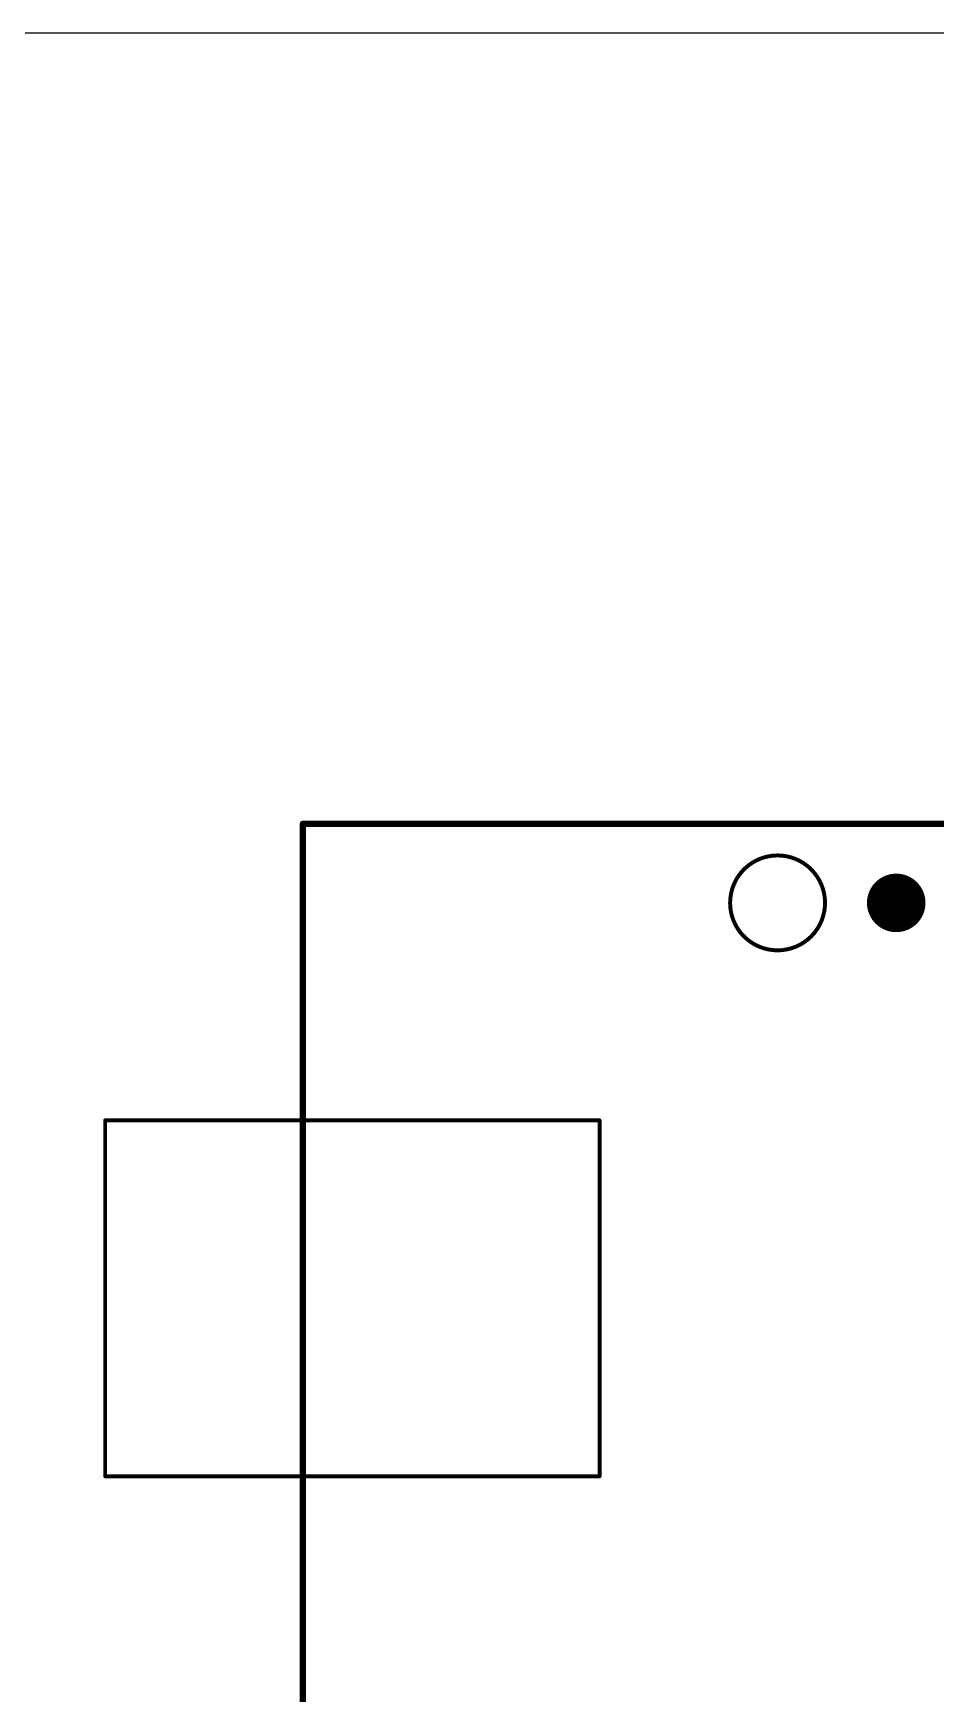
# Model space of a CAD drawing. Extents: x -123 to 102, y -1 to 117.
# Drawn here: x -21.4 to 7.6, y 26.7 to 80 of the extents above; entities that cross this region are included whole.
import ezdxf

# ---------------------------------------------------------------- set-up
doc = ezdxf.new("R2010")
doc.units = 0
for name, color, linetype in [('17', 110, 'CONTINUOUS'), ('20', 31, 'CONTINUOUS'), ('51', 253, 'CONTINUOUS')]:
    doc.layers.add(name, color=color, linetype=linetype)

# ---------------------------------------------------------------- blocks, each defined once
blk = doc.blocks.new('RECT')
blk.add_solid([(-0.5, -0.5), (0.5, -0.5), (-0.5, 0.5), (0.5, 0.5)])
blk = doc.blocks.new('ROUNDP')
at = {"const_width": 0.5}
blk.add_lwpolyline([(0, -0.25, 1), (0, 0.25, 1), (0, -0.25)], format="xyb", dxfattribs=at)

msp = doc.modelspace()

# ---------------------------------------------------------------- linework, layer by layer
at = {"layer": '20'}
msp.add_line((100, 80), (-123.19, 80), dxfattribs=at)
at = {"layer": '51'}
for points, const_width in [([(-12.7, 54.61), (83.82, 54.61)], 0.2032), ([(-12.7, 1.27), (-12.7, 54.61)], 0.2032), ([(-3.175, 45.085), (-19.05, 45.085)], 0.127), ([(-19.05, 45.085), (-19.05, 33.655)], 0.127), ([(-3.175, 33.655), (-3.175, 45.085)], 0.127), ([(-19.05, 33.655), (-3.175, 33.655)], 0.127)]:
    msp.add_lwpolyline(points, dxfattribs=dict(at, const_width=const_width))
for points, const_width in [([(-12.7, 54.6608, 1), (-12.7, 54.5592)], 0.1016), ([(-12.6492, 54.61, 1), (-12.7508, 54.61)], 0.1016), ([(2.54, 50.546, 1), (2.54, 53.594, 1), (2.54, 50.546)], 0.127), ([(-19.05, 45.1168, 1), (-19.05, 45.0532)], 0.0635), ([(-19.0183, 45.085, 1), (-19.0817, 45.085)], 0.0635), ([(-3.1433, 45.085, 1), (-3.2068, 45.085)], 0.0635), ([(-3.175, 45.0532, 1), (-3.175, 45.1168)], 0.0635), ([(-19.05, 33.6868, 1), (-19.05, 33.6232)], 0.0635), ([(-19.0817, 33.655, 1), (-19.0183, 33.655)], 0.0635), ([(-3.2068, 33.655, 1), (-3.1433, 33.655)], 0.0635), ([(-3.175, 33.6232, 1), (-3.175, 33.6868)], 0.0635)]:
    msp.add_lwpolyline(points, format="xyb", dxfattribs=dict(at, const_width=const_width))

# ---------------------------------------------------------------- block references
at = {"layer": '17', "xscale": 1.8796, "yscale": 1.8796, "rotation": 90}
msp.add_blockref('ROUNDP', (6.35, 52.07), dxfattribs=at)
msp.add_blockref('ROUNDP', (6.35, 52.07), dxfattribs=at)
at = {"layer": '51', "xscale": 0.508, "yscale": 0.508}
msp.add_blockref('RECT', (6.35, 52.07), dxfattribs=at)

doc.saveas('drawing.dxf')
